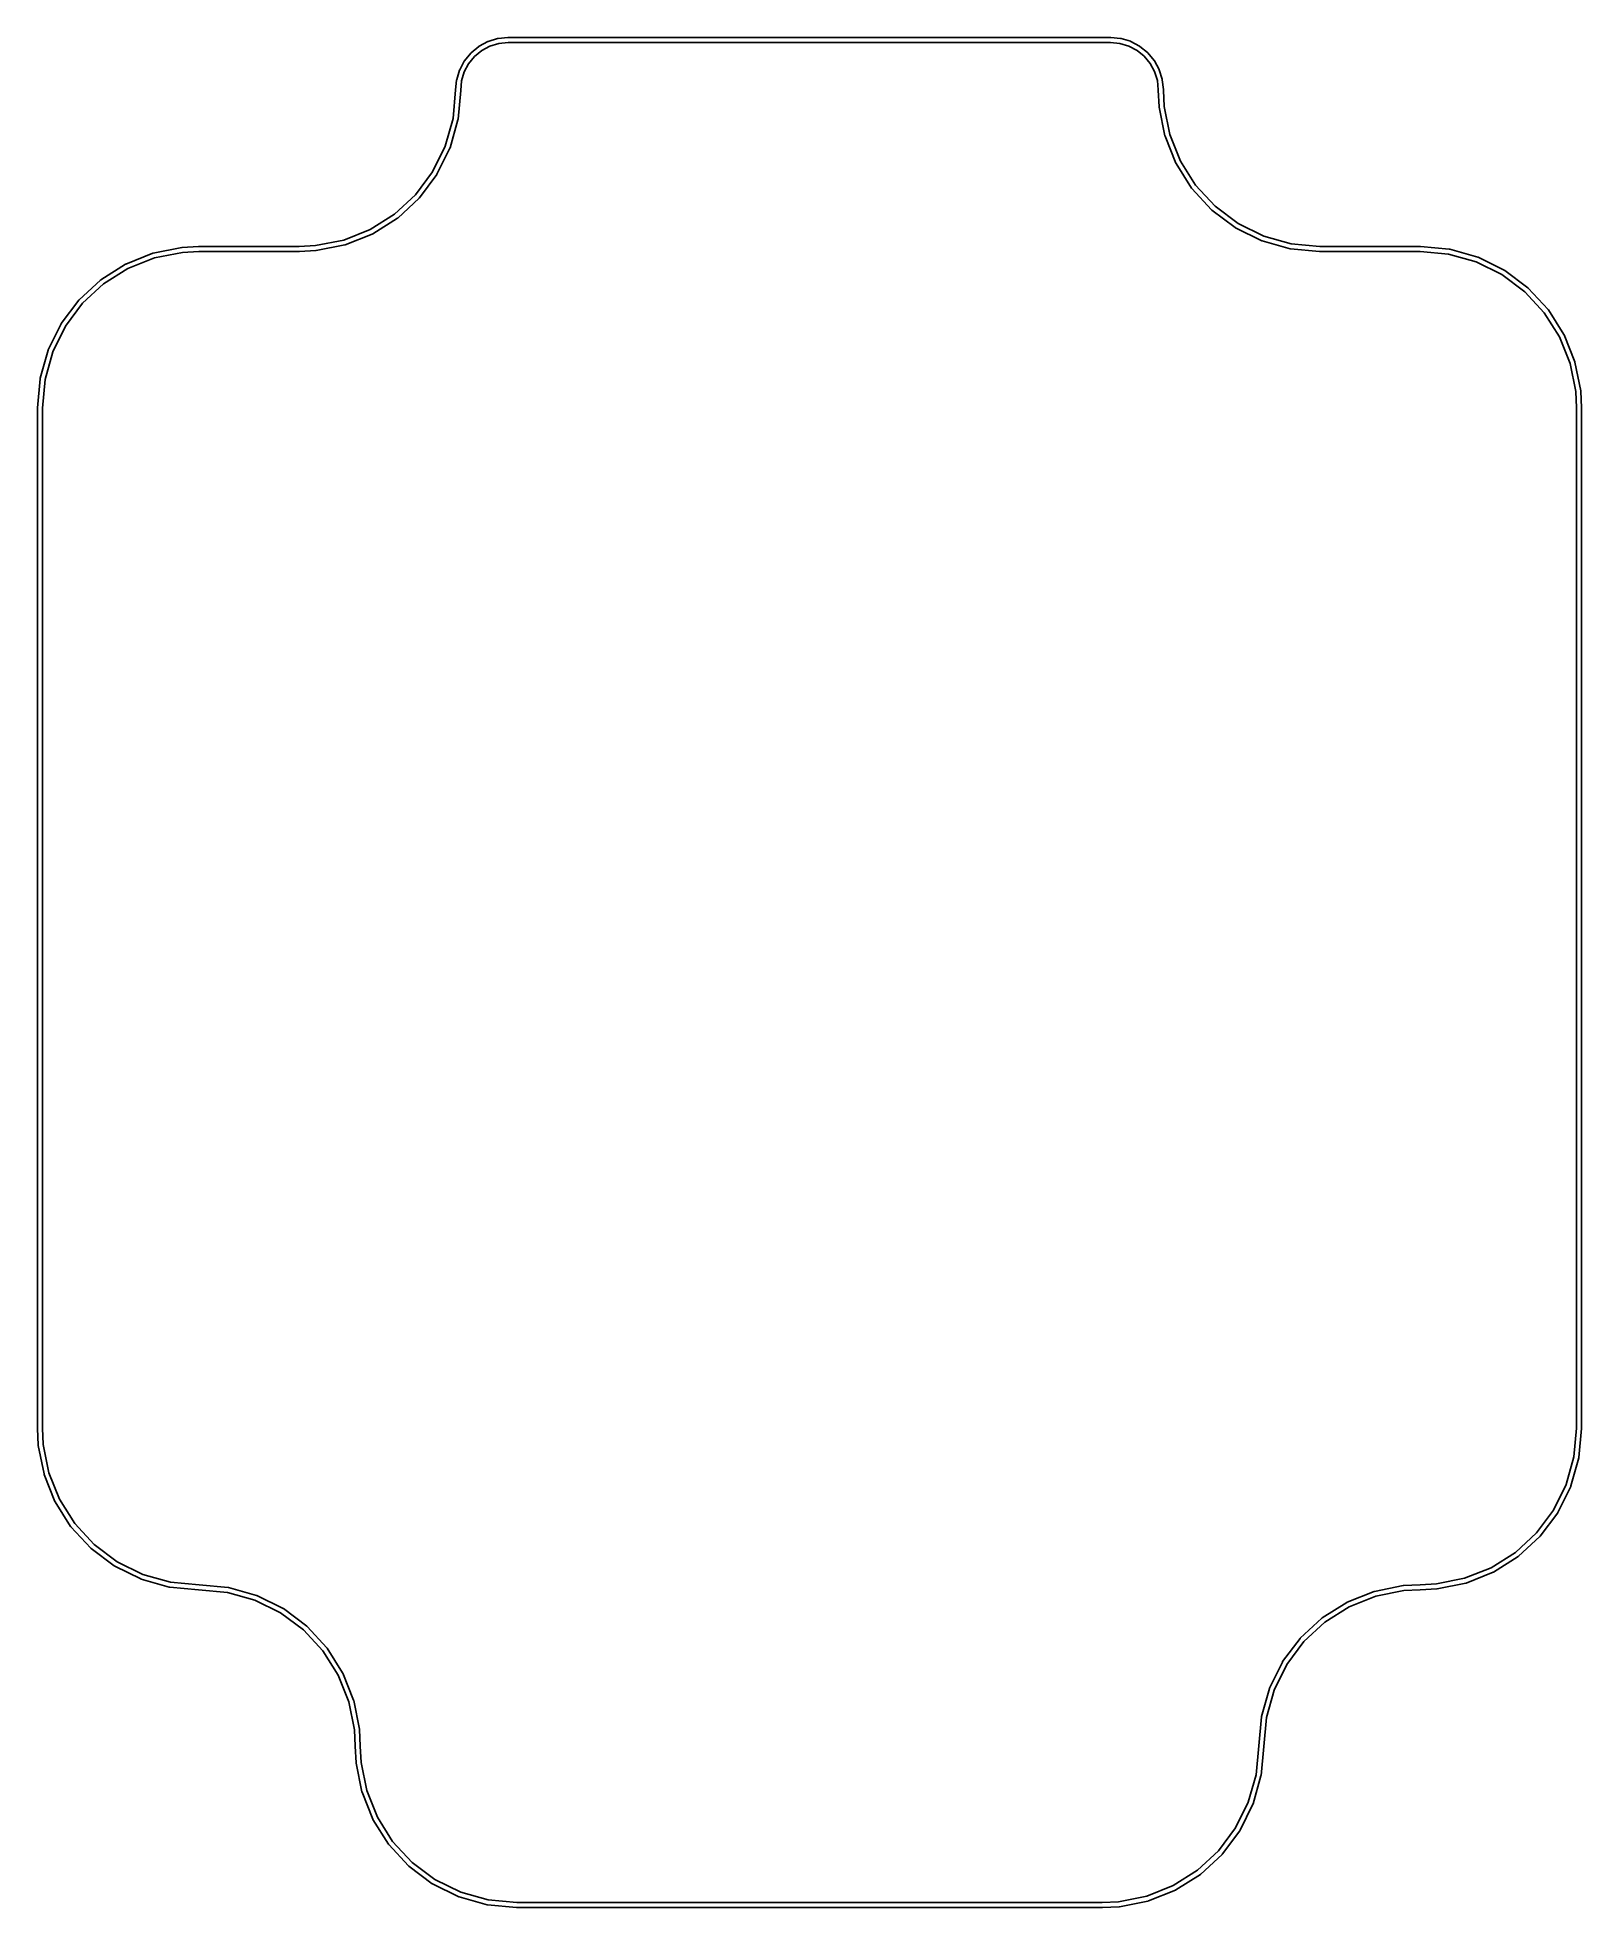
# Model space of a CAD drawing. Extents: x 116.9 to 163.1, y -118.1 to -62.2.
import ezdxf

# ---------------------------------------------------------------- set-up
doc = ezdxf.new("R2010")
doc.units = 0
doc.layers.add('BLACK', color=7, linetype='CONTINUOUS')

msp = doc.modelspace()

# ---------------------------------------------------------------- linework, layer by layer
at = {"layer": 'BLACK', "linetype": 'CONTINUOUS'}
for p, q in [((129.888, -62.6353), (130.113, -62.4487)), ((130.203, -62.5689), (129.989, -62.7462)), ((130.113, -62.4487), (130.114, -62.448)), ((130.114, -62.448), (130.12, -62.4443)), ((130.12, -62.4443), (130.126, -62.4405)), ((130.126, -62.4405), (130.383, -62.3012)), ((130.448, -62.4367), (130.203, -62.5689)), ((130.383, -62.3012), (130.384, -62.3007)), ((130.384, -62.3007), (130.39, -62.2982)), ((130.39, -62.2982), (130.397, -62.2956)), ((130.397, -62.2956), (130.676, -62.209)), ((130.714, -62.3545), (130.448, -62.4367)), ((130.676, -62.209), (130.677, -62.2087)), ((130.677, -62.2087), (130.684, -62.2074)), ((130.684, -62.2074), (130.691, -62.206)), ((130.691, -62.206), (130.982, -62.1754)), ((130.994, -62.325), (130.714, -62.3545)), ((130.982, -62.1754), (130.983, -62.1753)), ((130.983, -62.1753), (130.986, -62.1754)), ((130.986, -62.1754), (130.989, -62.175)), ((130.989, -62.175), (130.996, -62.175)), ((131, -62.325), (130.994, -62.325)), ((130.996, -62.175), (130.996, -62.175)), ((130.996, -62.175), (149.004, -62.175)), ((148.996, -62.325), (131, -62.325)), ((149.277, -62.3525), (148.996, -62.325)), ((149.004, -62.175), (149.007, -62.1754)), ((149.007, -62.1754), (149.007, -62.1754)), ((149.007, -62.1754), (149.299, -62.2039)), ((149.543, -62.4329), (149.277, -62.3525)), ((149.299, -62.2039), (149.299, -62.2039)), ((149.299, -62.2039), (149.299, -62.2039)), ((149.299, -62.2039), (149.3, -62.204)), ((149.3, -62.204), (149.306, -62.2054)), ((149.306, -62.2054), (149.313, -62.2068)), ((149.313, -62.2068), (149.593, -62.2914)), ((149.788, -62.5634), (149.543, -62.4329)), ((149.593, -62.2914), (149.594, -62.2917)), ((149.594, -62.2917), (149.601, -62.2944)), ((149.601, -62.2944), (149.607, -62.297)), ((149.607, -62.297), (149.865, -62.4344)), ((150.004, -62.7391), (149.788, -62.5634)), ((149.865, -62.4344), (149.865, -62.4344)), ((149.865, -62.4344), (149.865, -62.4344)), ((149.865, -62.4344), (149.866, -62.4349)), ((149.866, -62.4349), (149.872, -62.4387)), ((149.872, -62.4387), (149.877, -62.4425)), ((149.877, -62.4425), (150.104, -62.6275)), ((129.457, -63.437), (129.541, -63.1567)), ((129.541, -63.1567), (129.542, -63.1557)), ((129.542, -63.1557), (129.544, -63.1494)), ((129.544, -63.1494), (129.547, -63.1432)), ((129.547, -63.1432), (129.684, -62.8847)), ((129.813, -62.9616), (129.683, -63.2071)), ((129.684, -62.8847), (129.685, -62.8838)), ((129.684, -62.8847), (129.684, -62.8847)), ((129.684, -62.8847), (129.684, -62.8847)), ((129.685, -62.8838), (129.689, -62.8782)), ((129.689, -62.8782), (129.692, -62.8725)), ((129.692, -62.8725), (129.878, -62.6456)), ((129.989, -62.7462), (129.813, -62.9616)), ((129.878, -62.6448), (129.883, -62.6401)), ((129.878, -62.6456), (129.878, -62.6448)), ((129.883, -62.6401), (129.888, -62.6353)), ((150.181, -62.9533), (150.004, -62.7391)), ((150.104, -62.6275), (150.105, -62.6282)), ((150.105, -62.6282), (150.11, -62.633)), ((150.11, -62.633), (150.115, -62.6378)), ((150.115, -62.6378), (150.301, -62.8634)), ((150.313, -63.1979), (150.181, -62.9533)), ((150.301, -62.8634), (150.302, -62.8642)), ((150.302, -62.8642), (150.306, -62.8699)), ((150.306, -62.8699), (150.31, -62.8755)), ((150.31, -62.8755), (150.449, -63.1331)), ((150.449, -63.1331), (150.449, -63.134)), ((150.449, -63.134), (150.452, -63.1403)), ((150.452, -63.1403), (150.454, -63.1465)), ((150.454, -63.1465), (150.541, -63.4262)), ((129.425, -63.7427), (129.454, -63.4513)), ((129.454, -63.4503), (129.455, -63.4437)), ((129.454, -63.4513), (129.454, -63.4503)), ((129.454, -63.4513), (129.454, -63.4513)), ((129.454, -63.4513), (129.454, -63.4513)), ((129.455, -63.4437), (129.457, -63.437)), ((129.602, -63.4733), (129.575, -63.7572)), ((129.683, -63.2071), (129.602, -63.4733)), ((150.396, -63.4635), (150.313, -63.1979)), ((150.425, -63.7436), (150.396, -63.4635)), ((150.541, -63.4262), (150.541, -63.4272)), ((150.541, -63.4272), (150.543, -63.4339)), ((150.543, -63.4339), (150.544, -63.4405)), ((150.544, -63.4405), (150.575, -63.7317)), ((129.346, -64.6019), (129.425, -63.7431)), ((129.425, -63.7431), (129.425, -63.7427)), ((129.425, -63.7427), (129.425, -63.7427)), ((129.575, -63.7572), (129.495, -64.6225)), ((150.425, -63.7503), (150.425, -63.7436)), ((150.425, -63.7511), (150.425, -63.7503)), ((150.425, -63.752), (150.425, -63.7511)), ((150.425, -63.7539), (150.425, -63.752)), ((150.451, -64.2504), (150.425, -63.7539)), ((150.452, -64.2548), (150.451, -64.2504)), ((150.452, -64.2592), (150.452, -64.2548)), ((150.452, -64.2611), (150.452, -64.2592)), ((150.622, -65.1137), (150.452, -64.2611)), ((150.575, -63.7317), (150.575, -63.7327)), ((150.575, -63.7327), (150.575, -63.736)), ((150.575, -63.736), (150.575, -63.7393)), ((150.575, -63.7393), (150.575, -63.7479)), ((150.575, -63.7479), (150.601, -64.2372)), ((150.601, -64.2372), (150.768, -65.0777)), ((129.114, -65.4253), (129.346, -64.6019)), ((129.493, -64.636), (129.257, -65.4726)), ((129.494, -64.6302), (129.493, -64.636)), ((129.495, -64.6244), (129.494, -64.6302)), ((129.495, -64.6225), (129.495, -64.6244)), ((150.624, -65.1194), (150.622, -65.1137)), ((150.625, -65.125), (150.624, -65.1194)), ((150.626, -65.1269), (150.625, -65.125)), ((150.948, -65.9342), (150.626, -65.1269)), ((150.768, -65.0777), (151.085, -65.8723)), ((128.736, -66.1925), (129.114, -65.4253)), ((129.252, -65.4854), (128.867, -66.265)), ((129.254, -65.4799), (129.252, -65.4854)), ((129.256, -65.4745), (129.254, -65.4799)), ((129.257, -65.4726), (129.256, -65.4745)), ((150.951, -65.9395), (150.948, -65.9342)), ((150.953, -65.9448), (150.951, -65.9395)), ((150.954, -65.9465), (150.953, -65.9448)), ((151.418, -66.6816), (150.954, -65.9465)), ((151.085, -65.8723), (151.541, -66.5958)), ((128.224, -66.878), (128.736, -66.1925)), ((128.86, -66.2767), (128.34, -66.9732)), ((128.863, -66.2717), (128.86, -66.2767)), ((128.866, -66.2668), (128.863, -66.2717)), ((128.867, -66.265), (128.866, -66.2668)), ((127.596, -67.4587), (128.224, -66.878)), ((128.331, -66.9834), (127.693, -67.5735)), ((128.335, -66.9791), (128.331, -66.9834)), ((128.339, -66.9748), (128.335, -66.9791)), ((128.34, -66.9732), (128.339, -66.9748)), ((151.422, -66.6863), (151.418, -66.6816)), ((151.425, -66.6911), (151.422, -66.6863)), ((151.426, -66.6925), (151.425, -66.6911)), ((151.427, -66.6925), (151.426, -66.6925)), ((151.426, -66.6925), (151.426, -66.6925)), ((152.017, -67.3308), (151.427, -66.6925)), ((151.541, -66.5958), (152.122, -67.224)), ((126.872, -67.9152), (127.596, -67.4587)), ((127.682, -67.5819), (126.946, -68.0457)), ((127.686, -67.5783), (127.682, -67.5819)), ((127.691, -67.5748), (127.686, -67.5783)), ((127.693, -67.5735), (127.691, -67.5748)), ((127.693, -67.5735), (127.693, -67.5735)), ((127.693, -67.5735), (127.693, -67.5735)), ((152.021, -67.3348), (152.017, -67.3308)), ((152.025, -67.3388), (152.021, -67.3348)), ((152.027, -67.34), (152.025, -67.3388)), ((152.723, -67.8601), (152.027, -67.34)), ((152.122, -67.224), (152.807, -67.7358)), ((126.078, -68.2322), (126.872, -67.9152)), ((126.934, -68.0519), (126.127, -68.3741)), ((126.94, -68.0493), (126.934, -68.0519)), ((126.945, -68.0467), (126.94, -68.0493)), ((126.946, -68.0457), (126.945, -68.0467)), ((152.728, -67.8632), (152.723, -67.8601)), ((152.733, -67.8664), (152.728, -67.8632)), ((152.735, -67.8673), (152.733, -67.8664)), ((153.515, -68.2518), (152.735, -67.8673)), ((152.807, -67.7358), (153.575, -68.1142)), ((153.575, -68.1142), (154.398, -68.3464)), ((119.566, -68.9481), (120.373, -68.6259)), ((120.373, -68.6259), (120.375, -68.6252)), ((120.375, -68.6252), (120.381, -68.6237)), ((120.381, -68.6237), (120.386, -68.622)), ((120.386, -68.622), (121.239, -68.4525)), ((121.263, -68.6006), (120.422, -68.7678)), ((121.239, -68.4525), (121.241, -68.4521)), ((121.241, -68.4521), (121.245, -68.4518)), ((121.245, -68.4518), (121.25, -68.4511)), ((121.25, -68.4511), (121.744, -68.4252)), ((121.752, -68.575), (121.263, -68.6006)), ((121.744, -68.4252), (121.746, -68.425)), ((121.746, -68.425), (124.748, -68.425)), ((124.754, -68.575), (121.752, -68.575)), ((124.748, -68.425), (125.237, -68.3994)), ((124.756, -68.5748), (124.754, -68.575)), ((125.25, -68.5489), (124.756, -68.5748)), ((125.237, -68.3994), (126.078, -68.2322)), ((125.255, -68.5482), (125.25, -68.5489)), ((125.259, -68.5479), (125.255, -68.5482)), ((125.261, -68.5475), (125.259, -68.5479)), ((126.114, -68.378), (125.261, -68.5475)), ((126.119, -68.3763), (126.114, -68.378)), ((126.125, -68.3748), (126.119, -68.3763)), ((126.127, -68.3741), (126.125, -68.3748)), ((153.52, -68.2539), (153.515, -68.2518)), ((153.526, -68.2561), (153.52, -68.2539)), ((153.527, -68.2567), (153.526, -68.2561)), ((154.364, -68.4926), (153.527, -68.2567)), ((154.37, -68.4937), (154.364, -68.4926)), ((154.376, -68.4949), (154.37, -68.4937)), ((154.378, -68.4951), (154.376, -68.4949)), ((155.243, -68.5747), (154.378, -68.4951)), ((154.398, -68.3464), (155.253, -68.425)), ((155.246, -68.575), (155.243, -68.5747)), ((158.247, -68.575), (155.246, -68.575)), ((155.253, -68.425), (158.254, -68.425)), ((159.102, -68.6536), (158.247, -68.575)), ((158.254, -68.425), (158.257, -68.4253)), ((158.257, -68.4253), (159.122, -68.5049)), ((159.925, -68.8858), (159.102, -68.6536)), ((159.122, -68.5049), (159.124, -68.5051)), ((159.124, -68.5051), (159.13, -68.5063)), ((159.13, -68.5063), (159.136, -68.5074)), ((159.136, -68.5074), (159.973, -68.7433)), ((159.973, -68.7433), (159.974, -68.7439)), ((159.974, -68.7439), (159.98, -68.7461)), ((159.98, -68.7461), (159.985, -68.7482)), ((159.985, -68.7482), (160.765, -69.1327)), ((118.818, -69.4181), (119.554, -68.9543)), ((119.628, -69.0848), (118.904, -69.5413)), ((119.554, -68.9543), (119.555, -68.9533)), ((119.555, -68.9533), (119.56, -68.9507)), ((119.56, -68.9507), (119.566, -68.9481)), ((120.422, -68.7678), (119.628, -69.0848)), ((160.693, -69.2642), (159.925, -68.8858)), ((161.378, -69.776), (160.693, -69.2642)), ((160.765, -69.1327), (160.765, -69.1327)), ((160.765, -69.1327), (160.765, -69.1327)), ((160.765, -69.1327), (160.767, -69.1336)), ((160.767, -69.1336), (160.772, -69.1368)), ((160.772, -69.1368), (160.777, -69.1399)), ((160.777, -69.1399), (161.473, -69.66)), ((118.169, -70.0166), (118.807, -69.4265)), ((118.904, -69.5413), (118.276, -70.122)), ((118.807, -69.4265), (118.809, -69.4252)), ((118.809, -69.4252), (118.814, -69.4217)), ((118.814, -69.4217), (118.818, -69.4181)), ((161.959, -70.4042), (161.378, -69.776)), ((161.473, -69.66), (161.475, -69.6612)), ((161.475, -69.6612), (161.479, -69.6652)), ((161.479, -69.6652), (161.483, -69.6692)), ((161.483, -69.6692), (162.074, -70.3075)), ((117.64, -70.7233), (118.16, -70.0268)), ((118.276, -70.122), (117.764, -70.8075)), ((118.16, -70.0268), (118.161, -70.0252)), ((118.161, -70.0252), (118.165, -70.0209)), ((118.165, -70.0209), (118.169, -70.0166)), ((162.415, -71.1277), (161.959, -70.4042)), ((162.074, -70.3075), (162.075, -70.3089)), ((162.075, -70.3089), (162.078, -70.3137)), ((162.078, -70.3137), (162.082, -70.3184)), ((162.082, -70.3184), (162.546, -71.0535)), ((117.248, -71.5146), (117.633, -70.735)), ((117.764, -70.8075), (117.386, -71.5747)), ((117.633, -70.735), (117.634, -70.7332)), ((117.633, -70.735), (117.633, -70.735)), ((117.633, -70.735), (117.633, -70.735)), ((117.634, -70.7332), (117.637, -70.7283)), ((117.637, -70.7283), (117.64, -70.7233)), ((117.007, -72.364), (117.243, -71.5274)), ((117.243, -71.5274), (117.244, -71.5255)), ((117.244, -71.5255), (117.246, -71.5201)), ((117.246, -71.5201), (117.248, -71.5146)), ((162.732, -71.9223), (162.415, -71.1277)), ((162.546, -71.0535), (162.547, -71.0552)), ((162.547, -71.0552), (162.549, -71.0605)), ((162.549, -71.0605), (162.552, -71.0658)), ((162.552, -71.0658), (162.874, -71.8731)), ((117.386, -71.5747), (117.154, -72.3981)), ((162.899, -72.7628), (162.732, -71.9223)), ((162.874, -71.8731), (162.875, -71.875)), ((162.875, -71.875), (162.876, -71.8806)), ((162.876, -71.8806), (162.878, -71.8863)), ((162.878, -71.8863), (163.048, -72.7389)), ((116.925, -73.243), (117.005, -72.3775)), ((117.005, -72.3756), (117.006, -72.3698)), ((117.005, -72.3775), (117.005, -72.3756)), ((117.006, -72.3698), (117.007, -72.364)), ((117.154, -72.3981), (117.075, -73.2534)), ((162.925, -73.252), (162.899, -72.7628)), ((163.048, -72.7389), (163.048, -72.7408)), ((163.048, -72.7408), (163.048, -72.7452)), ((163.048, -72.7452), (163.049, -72.7496)), ((163.049, -72.7496), (163.075, -73.2444)), ((116.925, -73.2463), (116.925, -73.243)), ((116.925, -103.754), (116.925, -73.2463)), ((117.075, -73.2534), (117.075, -103.748)), ((162.925, -103.747), (162.925, -73.252)), ((163.075, -73.2444), (163.075, -73.2463)), ((163.075, -73.2463), (163.075, -103.754)), ((116.925, -103.756), (116.925, -103.754)), ((116.951, -104.25), (116.925, -103.756)), ((117.075, -103.748), (117.101, -104.237)), ((162.846, -104.602), (162.925, -103.747)), ((163.075, -103.757), (162.995, -104.622)), ((163.075, -103.754), (163.075, -103.757)), ((116.952, -104.255), (116.951, -104.25)), ((116.952, -104.259), (116.952, -104.255)), ((116.952, -104.261), (116.952, -104.259)), ((117.122, -105.114), (116.952, -104.261)), ((117.101, -104.237), (117.268, -105.078)), ((117.268, -105.078), (117.585, -105.872)), ((162.614, -105.425), (162.846, -104.602)), ((162.993, -104.636), (162.757, -105.473)), ((162.994, -104.63), (162.993, -104.636)), ((162.995, -104.624), (162.994, -104.63)), ((162.995, -104.622), (162.995, -104.624)), ((117.124, -105.119), (117.122, -105.114)), ((117.125, -105.125), (117.124, -105.119)), ((117.126, -105.127), (117.125, -105.125)), ((117.448, -105.934), (117.126, -105.127)), ((162.236, -106.193), (162.614, -105.425)), ((162.752, -105.485), (162.367, -106.265)), ((162.754, -105.48), (162.752, -105.485)), ((162.756, -105.474), (162.754, -105.48)), ((162.757, -105.473), (162.756, -105.474)), ((117.451, -105.94), (117.448, -105.934)), ((117.453, -105.945), (117.451, -105.94)), ((117.454, -105.946), (117.453, -105.945)), ((117.918, -106.682), (117.454, -105.946)), ((117.585, -105.872), (118.041, -106.596)), ((161.724, -106.878), (162.236, -106.193)), ((117.922, -106.686), (117.918, -106.682)), ((117.925, -106.691), (117.922, -106.686)), ((117.926, -106.693), (117.925, -106.691)), ((117.927, -106.693), (117.926, -106.693)), ((117.926, -106.693), (117.926, -106.693)), ((118.517, -107.331), (117.927, -106.693)), ((118.041, -106.596), (118.622, -107.224)), ((162.36, -106.277), (161.84, -106.973)), ((162.363, -106.272), (162.36, -106.277)), ((162.366, -106.267), (162.363, -106.272)), ((162.367, -106.265), (162.366, -106.267)), ((118.622, -107.224), (119.307, -107.736)), ((161.096, -107.459), (161.724, -106.878)), ((161.831, -106.983), (161.193, -107.573)), ((161.835, -106.979), (161.831, -106.983)), ((161.839, -106.975), (161.835, -106.979)), ((161.84, -106.973), (161.839, -106.975)), ((118.521, -107.335), (118.517, -107.331)), ((118.525, -107.339), (118.521, -107.335)), ((118.527, -107.34), (118.525, -107.339)), ((119.223, -107.86), (118.527, -107.34)), ((119.228, -107.863), (119.223, -107.86)), ((119.233, -107.866), (119.228, -107.863)), ((119.235, -107.867), (119.233, -107.866)), ((120.015, -108.252), (119.235, -107.867)), ((119.307, -107.736), (120.075, -108.114)), ((160.372, -107.915), (161.096, -107.459)), ((161.182, -107.582), (160.446, -108.046)), ((161.186, -107.578), (161.182, -107.582)), ((161.191, -107.575), (161.186, -107.578)), ((161.193, -107.574), (161.191, -107.575)), ((161.193, -107.573), (161.193, -107.574)), ((161.193, -107.574), (161.193, -107.574)), ((120.02, -108.254), (120.015, -108.252)), ((120.026, -108.256), (120.02, -108.254)), ((120.027, -108.257), (120.026, -108.256)), ((120.864, -108.493), (120.027, -108.257)), ((120.075, -108.114), (120.898, -108.346)), ((120.898, -108.346), (121.757, -108.425)), ((121.757, -108.425), (122.622, -108.505)), ((157.75, -108.451), (158.246, -108.425)), ((158.246, -108.425), (158.737, -108.399)), ((158.246, -108.425), (158.246, -108.425)), ((158.737, -108.399), (159.578, -108.232)), ((159.614, -108.378), (158.761, -108.548)), ((159.578, -108.232), (160.372, -107.915)), ((159.619, -108.376), (159.614, -108.378)), ((159.625, -108.375), (159.619, -108.376)), ((159.627, -108.374), (159.625, -108.375)), ((160.434, -108.052), (159.627, -108.374)), ((160.44, -108.049), (160.434, -108.052)), ((160.445, -108.047), (160.44, -108.049)), ((160.446, -108.046), (160.445, -108.047)), ((120.87, -108.494), (120.864, -108.493)), ((120.876, -108.495), (120.87, -108.494)), ((120.878, -108.495), (120.876, -108.495)), ((121.743, -108.575), (120.878, -108.495)), ((122.602, -108.654), (121.743, -108.575)), ((121.743, -108.575), (121.743, -108.575)), ((123.425, -108.886), (122.602, -108.654)), ((122.622, -108.505), (122.624, -108.505)), ((122.624, -108.505), (122.63, -108.506)), ((122.63, -108.506), (122.636, -108.507)), ((122.636, -108.507), (123.473, -108.743)), ((124.193, -109.264), (123.425, -108.886)), ((123.473, -108.743), (123.474, -108.744)), ((123.474, -108.744), (123.48, -108.746)), ((123.48, -108.746), (123.485, -108.748)), ((123.485, -108.748), (124.265, -109.133)), ((155.318, -109.418), (156.054, -108.954)), ((156.054, -108.954), (156.055, -108.953)), ((156.055, -108.953), (156.06, -108.951)), ((156.06, -108.951), (156.066, -108.948)), ((156.066, -108.948), (156.873, -108.626)), ((156.922, -108.768), (156.128, -109.085)), ((156.873, -108.626), (156.875, -108.625)), ((156.875, -108.625), (156.881, -108.624)), ((156.881, -108.624), (156.886, -108.622)), ((156.886, -108.622), (157.739, -108.452)), ((157.763, -108.601), (156.922, -108.768)), ((157.739, -108.452), (157.741, -108.452)), ((157.741, -108.452), (157.745, -108.452)), ((157.745, -108.452), (157.75, -108.451)), ((158.254, -108.575), (157.763, -108.601)), ((158.75, -108.549), (158.254, -108.575)), ((158.755, -108.548), (158.75, -108.549)), ((158.759, -108.548), (158.755, -108.548)), ((158.761, -108.548), (158.759, -108.548)), ((124.878, -109.776), (124.193, -109.264)), ((124.265, -109.133), (124.265, -109.133)), ((124.265, -109.133), (124.265, -109.133)), ((124.265, -109.133), (124.267, -109.134)), ((124.267, -109.134), (124.272, -109.137)), ((124.272, -109.137), (124.277, -109.14)), ((124.277, -109.14), (124.973, -109.66)), ((154.669, -110.017), (155.307, -109.426)), ((155.404, -109.541), (154.776, -110.122)), ((155.307, -109.426), (155.309, -109.425)), ((155.309, -109.425), (155.314, -109.422)), ((155.314, -109.422), (155.318, -109.418)), ((156.128, -109.085), (155.404, -109.541)), ((125.459, -110.404), (124.878, -109.776)), ((124.973, -109.66), (124.975, -109.661)), ((124.975, -109.661), (124.979, -109.665)), ((124.979, -109.665), (124.983, -109.669)), ((124.983, -109.669), (125.574, -110.307)), ((154.14, -110.723), (154.66, -110.027)), ((154.776, -110.122), (154.264, -110.807)), ((154.66, -110.027), (154.661, -110.025)), ((154.661, -110.025), (154.665, -110.021)), ((154.665, -110.021), (154.669, -110.017)), ((125.915, -111.128), (125.459, -110.404)), ((125.574, -110.307), (125.575, -110.309)), ((125.575, -110.309), (125.578, -110.314)), ((125.578, -110.314), (125.582, -110.318)), ((125.582, -110.318), (126.046, -111.054)), ((126.232, -111.922), (125.915, -111.128)), ((126.046, -111.054), (126.047, -111.055)), ((126.047, -111.055), (126.049, -111.06)), ((126.049, -111.06), (126.052, -111.066)), ((126.052, -111.066), (126.374, -111.873)), ((153.748, -111.515), (154.133, -110.735)), ((154.264, -110.807), (153.886, -111.575)), ((154.133, -110.735), (154.134, -110.733)), ((154.133, -110.735), (154.133, -110.735)), ((154.133, -110.735), (154.133, -110.735)), ((154.134, -110.733), (154.137, -110.728)), ((154.137, -110.728), (154.14, -110.723)), ((153.507, -112.364), (153.743, -111.527)), ((153.886, -111.575), (153.654, -112.398)), ((153.743, -111.527), (153.744, -111.526)), ((153.744, -111.526), (153.746, -111.52)), ((153.746, -111.52), (153.748, -111.515)), ((126.399, -112.763), (126.232, -111.922)), ((126.374, -111.873), (126.375, -111.875)), ((126.375, -111.875), (126.376, -111.881)), ((126.376, -111.881), (126.378, -111.886)), ((126.378, -111.886), (126.548, -112.739)), ((126.425, -113.254), (126.399, -112.763)), ((126.548, -112.739), (126.548, -112.741)), ((126.548, -112.741), (126.548, -112.745)), ((126.548, -112.745), (126.549, -112.75)), ((126.549, -112.75), (126.575, -113.246)), ((153.425, -113.243), (153.505, -112.378)), ((153.505, -112.376), (153.506, -112.37)), ((153.505, -112.378), (153.505, -112.376)), ((153.506, -112.37), (153.507, -112.364)), ((153.654, -112.398), (153.575, -113.257)), ((126.451, -113.75), (126.425, -113.254)), ((126.575, -113.246), (126.575, -113.246)), ((126.575, -113.246), (126.601, -113.737)), ((153.346, -114.102), (153.425, -113.243)), ((153.575, -113.257), (153.495, -114.122)), ((126.452, -113.755), (126.451, -113.75)), ((126.452, -113.759), (126.452, -113.755)), ((126.452, -113.761), (126.452, -113.759)), ((126.622, -114.614), (126.452, -113.761)), ((126.601, -113.737), (126.768, -114.578)), ((126.768, -114.578), (127.085, -115.372)), ((153.114, -114.925), (153.346, -114.102)), ((153.493, -114.136), (153.257, -114.973)), ((153.494, -114.13), (153.493, -114.136)), ((153.495, -114.124), (153.494, -114.13)), ((153.495, -114.122), (153.495, -114.124)), ((126.624, -114.619), (126.622, -114.614)), ((126.625, -114.625), (126.624, -114.619)), ((126.626, -114.627), (126.625, -114.625)), ((126.948, -115.434), (126.626, -114.627)), ((152.736, -115.693), (153.114, -114.925)), ((153.252, -114.985), (152.867, -115.765)), ((153.254, -114.98), (153.252, -114.985)), ((153.256, -114.974), (153.254, -114.98)), ((153.257, -114.973), (153.256, -114.974)), ((126.951, -115.44), (126.948, -115.434)), ((126.953, -115.445), (126.951, -115.44)), ((126.954, -115.446), (126.953, -115.445)), ((127.418, -116.182), (126.954, -115.446)), ((127.085, -115.372), (127.541, -116.096)), ((152.224, -116.378), (152.736, -115.693)), ((127.422, -116.186), (127.418, -116.182)), ((127.425, -116.191), (127.422, -116.186)), ((127.426, -116.193), (127.425, -116.191)), ((127.427, -116.193), (127.426, -116.193)), ((127.426, -116.193), (127.426, -116.193)), ((128.017, -116.831), (127.427, -116.193)), ((127.541, -116.096), (128.122, -116.724)), ((152.86, -115.777), (152.34, -116.473)), ((152.863, -115.772), (152.86, -115.777)), ((152.866, -115.767), (152.863, -115.772)), ((152.867, -115.765), (152.866, -115.767)), ((128.021, -116.835), (128.017, -116.831)), ((128.122, -116.724), (128.807, -117.236)), ((151.596, -116.959), (152.224, -116.378)), ((152.331, -116.483), (151.693, -117.073)), ((152.335, -116.479), (152.331, -116.483)), ((152.339, -116.475), (152.335, -116.479)), ((152.34, -116.473), (152.339, -116.475)), ((128.025, -116.839), (128.021, -116.835)), ((128.027, -116.84), (128.025, -116.839)), ((128.723, -117.36), (128.027, -116.84)), ((128.728, -117.363), (128.723, -117.36)), ((128.733, -117.366), (128.728, -117.363)), ((128.735, -117.367), (128.733, -117.366)), ((129.515, -117.752), (128.735, -117.367)), ((128.807, -117.236), (129.575, -117.614)), ((150.872, -117.415), (151.596, -116.959)), ((151.682, -117.082), (150.946, -117.546)), ((151.686, -117.078), (151.682, -117.082)), ((151.691, -117.075), (151.686, -117.078)), ((151.693, -117.074), (151.691, -117.075)), ((151.693, -117.073), (151.693, -117.074)), ((151.693, -117.074), (151.693, -117.074)), ((129.52, -117.754), (129.515, -117.752)), ((129.526, -117.756), (129.52, -117.754)), ((129.527, -117.757), (129.526, -117.756)), ((130.364, -117.993), (129.527, -117.757)), ((129.575, -117.614), (130.398, -117.846)), ((130.398, -117.846), (131.253, -117.925)), ((131.253, -117.925), (148.748, -117.925)), ((148.748, -117.925), (149.237, -117.899)), ((149.237, -117.899), (150.078, -117.732)), ((150.114, -117.878), (149.261, -118.048)), ((150.078, -117.732), (150.872, -117.415)), ((150.119, -117.876), (150.114, -117.878)), ((150.125, -117.875), (150.119, -117.876)), ((150.127, -117.874), (150.125, -117.875)), ((150.934, -117.552), (150.127, -117.874)), ((150.94, -117.549), (150.934, -117.552)), ((150.945, -117.547), (150.94, -117.549)), ((150.946, -117.546), (150.945, -117.547)), ((130.37, -117.994), (130.364, -117.993)), ((130.376, -117.995), (130.37, -117.994)), ((130.378, -117.995), (130.376, -117.995)), ((131.243, -118.075), (130.378, -117.995)), ((131.246, -118.075), (131.243, -118.075)), ((148.754, -118.075), (131.246, -118.075)), ((148.756, -118.075), (148.754, -118.075)), ((149.25, -118.049), (148.756, -118.075)), ((149.255, -118.048), (149.25, -118.049)), ((149.259, -118.048), (149.255, -118.048)), ((149.261, -118.048), (149.259, -118.048))]:
    msp.add_line(p, q, dxfattribs=at)

doc.saveas('drawing.dxf')
